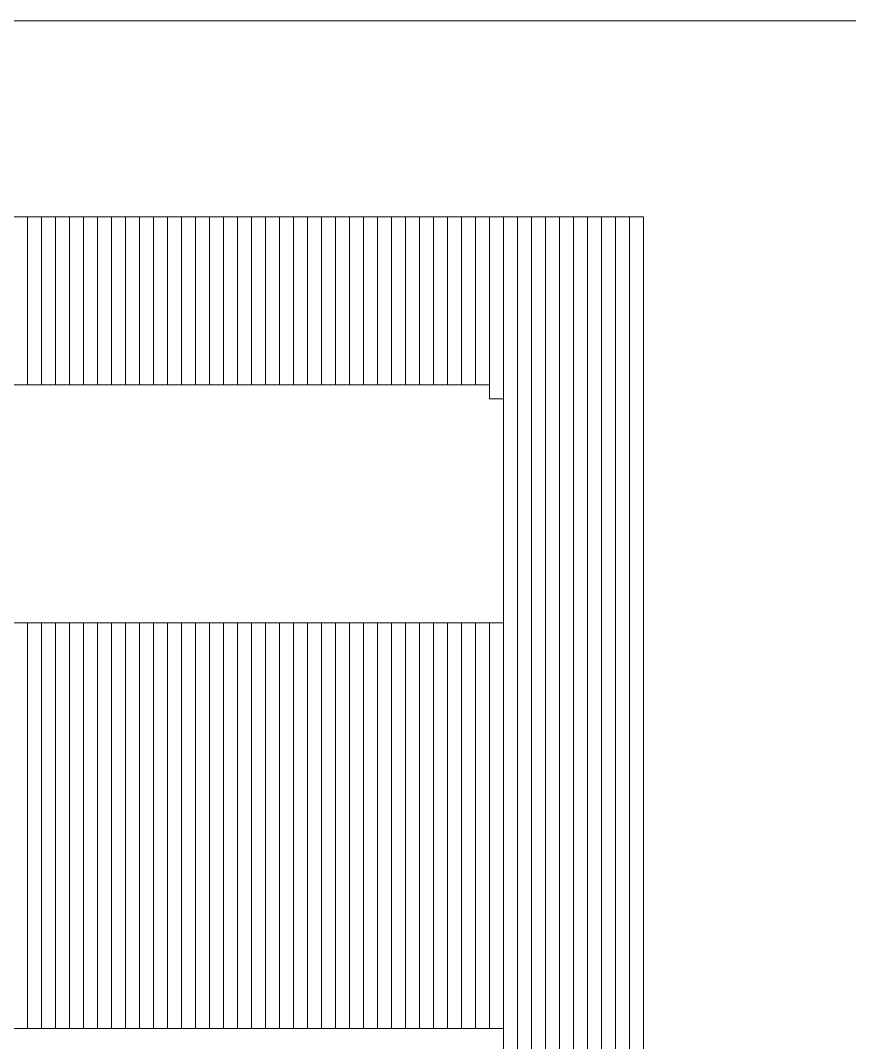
# Model space of a CAD drawing. Header units: millimetres. Extents: x -86 to 67, y -55 to 52.
# Drawn here: x -10.103 to -8.599, y 32.879 to 34.734 of the extents above; entities that cross this region are included whole.
import ezdxf

# ---------------------------------------------------------------- set-up
doc = ezdxf.new("R2010")
doc.units = ezdxf.units.MM
doc.header["$MEASUREMENT"] = 0
doc.layers.add('BG_OUTLINE', color=7, linetype='Continuous')
doc.layers.add('MA_PEN3', color=7, linetype='Continuous')

msp = doc.modelspace()

# ---------------------------------------------------------------- linework, layer by layer
at = {"layer": 'BG_OUTLINE', "color": 3, "lineweight": 9}
msp.add_open_spline([(-60.0926, 34.7331), (-60.0926, 34.7331), (63.7724, 34.7331), (63.7724, 34.7331), (63.7724, 34.7331), (64.585, 34.7336), (65.3646, 34.4113), (65.9396, 33.837), (65.9396, 33.837), (66.5146, 33.2627), (66.8379, 32.4797), (66.8384, 31.667), (66.8384, 31.667), (66.8384, 31.667), (66.8412, -52.28), (66.8412, -52.28), (66.8412, -52.28), (66.8412, -52.28), (66.8384, -52.1933), (66.8384, -52.1933), (66.8384, -52.1933), (66.8389, -53.006), (66.5166, -53.7856), (65.9424, -54.3606), (65.9424, -54.3606), (65.3681, -54.9356), (64.585, -55.2589), (63.7724, -55.2594), (63.7724, -55.2594), (63.7724, -55.2594), (-60.1869, -55.2594), (-60.1869, -55.2594), (-60.1869, -55.2594), (-60.1869, -55.2594), (-60.0853, -55.2518), (-60.0853, -55.2518), (-60.0853, -55.2518), (-60.8979, -55.2523), (-61.6775, -54.9299), (-62.2525, -54.3557), (-62.2525, -54.3557), (-62.8275, -53.7814), (-63.1508, -52.9984), (-63.1513, -52.1857), (-63.1513, -52.1857), (-63.1513, -52.1857), (-63.1587, 31.667), (-63.1587, 31.667), (-63.1587, 31.667), (-63.1592, 32.4797), (-62.8369, 33.2593), (-62.2626, 33.8343), (-62.2626, 33.8343), (-61.6883, 34.4093), (-60.9053, 34.7326), (-60.0926, 34.7331)], degree=3, knots=[0, 0, 0, 0, 0.071429, 0.071429, 0.071429, 0.071429, 0.142857, 0.142857, 0.142857, 0.142857, 0.214286, 0.214286, 0.214286, 0.214286, 0.285714, 0.285714, 0.285714, 0.285714, 0.357143, 0.357143, 0.357143, 0.357143, 0.428571, 0.428571, 0.428571, 0.428571, 0.5, 0.5, 0.5, 0.5, 0.571429, 0.571429, 0.571429, 0.571429, 0.642857, 0.642857, 0.642857, 0.642857, 0.714286, 0.714286, 0.714286, 0.714286, 0.785714, 0.785714, 0.785714, 0.785714, 0.857143, 0.857143, 0.857143, 0.857143, 0.928571, 0.928571, 0.928571, 0.928571, 1, 1, 1, 1], dxfattribs=at)
at = {"layer": 'MA_PEN3', "color": 5, "lineweight": 9}
for points in [[(-10.1159, 34.3772), (-10.1159, 34.3772), (-10.0905, 34.3772), (-10.0905, 34.3772), (-10.0905, 34.3772), (-10.0905, 34.3772), (-10.0905, 34.0724), (-10.0905, 34.0724), (-10.0905, 34.0724), (-10.0905, 34.0724), (-10.1159, 34.0724), (-10.1159, 34.0724), (-10.1159, 34.0724), (-10.1159, 34.0724), (-10.1159, 34.3772), (-10.1159, 34.3772)], [(-10.0905, 34.3772), (-10.0905, 34.3772), (-10.0651, 34.3772), (-10.0651, 34.3772), (-10.0651, 34.3772), (-10.0651, 34.3772), (-10.0651, 34.0724), (-10.0651, 34.0724), (-10.0651, 34.0724), (-10.0651, 34.0724), (-10.0905, 34.0724), (-10.0905, 34.0724), (-10.0905, 34.0724), (-10.0905, 34.0724), (-10.0905, 34.3772), (-10.0905, 34.3772)], [(-10.0651, 34.3772), (-10.0651, 34.3772), (-10.0397, 34.3772), (-10.0397, 34.3772), (-10.0397, 34.3772), (-10.0397, 34.3772), (-10.0397, 34.0724), (-10.0397, 34.0724), (-10.0397, 34.0724), (-10.0397, 34.0724), (-10.0651, 34.0724), (-10.0651, 34.0724), (-10.0651, 34.0724), (-10.0651, 34.0724), (-10.0651, 34.3772), (-10.0651, 34.3772)], [(-10.0397, 34.3772), (-10.0397, 34.3772), (-10.0143, 34.3772), (-10.0143, 34.3772), (-10.0143, 34.3772), (-10.0143, 34.3772), (-10.0143, 34.0724), (-10.0143, 34.0724), (-10.0143, 34.0724), (-10.0143, 34.0724), (-10.0397, 34.0724), (-10.0397, 34.0724), (-10.0397, 34.0724), (-10.0397, 34.0724), (-10.0397, 34.3772), (-10.0397, 34.3772)], [(-10.0143, 34.3772), (-10.0143, 34.3772), (-9.9889, 34.3772), (-9.9889, 34.3772), (-9.9889, 34.3772), (-9.9889, 34.3772), (-9.9889, 34.0724), (-9.9889, 34.0724), (-9.9889, 34.0724), (-9.9889, 34.0724), (-10.0143, 34.0724), (-10.0143, 34.0724), (-10.0143, 34.0724), (-10.0143, 34.0724), (-10.0143, 34.3772), (-10.0143, 34.3772)], [(-9.9889, 34.3772), (-9.9889, 34.3772), (-9.9635, 34.3772), (-9.9635, 34.3772), (-9.9635, 34.3772), (-9.9635, 34.3772), (-9.9635, 34.0724), (-9.9635, 34.0724), (-9.9635, 34.0724), (-9.9635, 34.0724), (-9.9889, 34.0724), (-9.9889, 34.0724), (-9.9889, 34.0724), (-9.9889, 34.0724), (-9.9889, 34.3772), (-9.9889, 34.3772)], [(-9.9635, 34.3772), (-9.9635, 34.3772), (-9.9381, 34.3772), (-9.9381, 34.3772), (-9.9381, 34.3772), (-9.9381, 34.3772), (-9.9381, 34.0724), (-9.9381, 34.0724), (-9.9381, 34.0724), (-9.9381, 34.0724), (-9.9635, 34.0724), (-9.9635, 34.0724), (-9.9635, 34.0724), (-9.9635, 34.0724), (-9.9635, 34.3772), (-9.9635, 34.3772)], [(-9.9381, 34.3772), (-9.9381, 34.3772), (-9.9127, 34.3772), (-9.9127, 34.3772), (-9.9127, 34.3772), (-9.9127, 34.3772), (-9.9127, 34.0724), (-9.9127, 34.0724), (-9.9127, 34.0724), (-9.9127, 34.0724), (-9.9381, 34.0724), (-9.9381, 34.0724), (-9.9381, 34.0724), (-9.9381, 34.0724), (-9.9381, 34.3772), (-9.9381, 34.3772)], [(-9.9127, 34.3772), (-9.9127, 34.3772), (-9.8873, 34.3772), (-9.8873, 34.3772), (-9.8873, 34.3772), (-9.8873, 34.3772), (-9.8873, 34.0724), (-9.8873, 34.0724), (-9.8873, 34.0724), (-9.8873, 34.0724), (-9.9127, 34.0724), (-9.9127, 34.0724), (-9.9127, 34.0724), (-9.9127, 34.0724), (-9.9127, 34.3772), (-9.9127, 34.3772)], [(-9.8873, 34.3772), (-9.8873, 34.3772), (-9.8619, 34.3772), (-9.8619, 34.3772), (-9.8619, 34.3772), (-9.8619, 34.3772), (-9.8619, 34.0724), (-9.8619, 34.0724), (-9.8619, 34.0724), (-9.8619, 34.0724), (-9.8873, 34.0724), (-9.8873, 34.0724), (-9.8873, 34.0724), (-9.8873, 34.0724), (-9.8873, 34.3772), (-9.8873, 34.3772)], [(-9.8619, 34.3772), (-9.8619, 34.3772), (-9.8365, 34.3772), (-9.8365, 34.3772), (-9.8365, 34.3772), (-9.8365, 34.3772), (-9.8365, 34.0724), (-9.8365, 34.0724), (-9.8365, 34.0724), (-9.8365, 34.0724), (-9.8619, 34.0724), (-9.8619, 34.0724), (-9.8619, 34.0724), (-9.8619, 34.0724), (-9.8619, 34.3772), (-9.8619, 34.3772)], [(-9.8365, 34.3772), (-9.8365, 34.3772), (-9.8111, 34.3772), (-9.8111, 34.3772), (-9.8111, 34.3772), (-9.8111, 34.3772), (-9.8111, 34.0724), (-9.8111, 34.0724), (-9.8111, 34.0724), (-9.8111, 34.0724), (-9.8365, 34.0724), (-9.8365, 34.0724), (-9.8365, 34.0724), (-9.8365, 34.0724), (-9.8365, 34.3772), (-9.8365, 34.3772)], [(-9.8111, 34.3772), (-9.8111, 34.3772), (-9.7857, 34.3772), (-9.7857, 34.3772), (-9.7857, 34.3772), (-9.7857, 34.3772), (-9.7857, 34.0724), (-9.7857, 34.0724), (-9.7857, 34.0724), (-9.7857, 34.0724), (-9.8111, 34.0724), (-9.8111, 34.0724), (-9.8111, 34.0724), (-9.8111, 34.0724), (-9.8111, 34.3772), (-9.8111, 34.3772)], [(-9.7857, 34.3772), (-9.7857, 34.3772), (-9.7603, 34.3772), (-9.7603, 34.3772), (-9.7603, 34.3772), (-9.7603, 34.3772), (-9.7603, 34.0724), (-9.7603, 34.0724), (-9.7603, 34.0724), (-9.7603, 34.0724), (-9.7857, 34.0724), (-9.7857, 34.0724), (-9.7857, 34.0724), (-9.7857, 34.0724), (-9.7857, 34.3772), (-9.7857, 34.3772)], [(-9.7603, 34.3772), (-9.7603, 34.3772), (-9.7349, 34.3772), (-9.7349, 34.3772), (-9.7349, 34.3772), (-9.7349, 34.3772), (-9.7349, 34.0724), (-9.7349, 34.0724), (-9.7349, 34.0724), (-9.7349, 34.0724), (-9.7603, 34.0724), (-9.7603, 34.0724), (-9.7603, 34.0724), (-9.7603, 34.0724), (-9.7603, 34.3772), (-9.7603, 34.3772)], [(-9.7349, 34.3772), (-9.7349, 34.3772), (-9.7095, 34.3772), (-9.7095, 34.3772), (-9.7095, 34.3772), (-9.7095, 34.3772), (-9.7095, 34.0724), (-9.7095, 34.0724), (-9.7095, 34.0724), (-9.7095, 34.0724), (-9.7349, 34.0724), (-9.7349, 34.0724), (-9.7349, 34.0724), (-9.7349, 34.0724), (-9.7349, 34.3772), (-9.7349, 34.3772)], [(-9.7095, 34.3772), (-9.7095, 34.3772), (-9.6841, 34.3772), (-9.6841, 34.3772), (-9.6841, 34.3772), (-9.6841, 34.3772), (-9.6841, 34.0724), (-9.6841, 34.0724), (-9.6841, 34.0724), (-9.6841, 34.0724), (-9.7095, 34.0724), (-9.7095, 34.0724), (-9.7095, 34.0724), (-9.7095, 34.0724), (-9.7095, 34.3772), (-9.7095, 34.3772)], [(-9.6841, 34.3772), (-9.6841, 34.3772), (-9.6587, 34.3772), (-9.6587, 34.3772), (-9.6587, 34.3772), (-9.6587, 34.3772), (-9.6587, 34.0724), (-9.6587, 34.0724), (-9.6587, 34.0724), (-9.6587, 34.0724), (-9.6841, 34.0724), (-9.6841, 34.0724), (-9.6841, 34.0724), (-9.6841, 34.0724), (-9.6841, 34.3772), (-9.6841, 34.3772)], [(-9.6587, 34.3772), (-9.6587, 34.3772), (-9.6333, 34.3772), (-9.6333, 34.3772), (-9.6333, 34.3772), (-9.6333, 34.3772), (-9.6333, 34.0724), (-9.6333, 34.0724), (-9.6333, 34.0724), (-9.6333, 34.0724), (-9.6587, 34.0724), (-9.6587, 34.0724), (-9.6587, 34.0724), (-9.6587, 34.0724), (-9.6587, 34.3772), (-9.6587, 34.3772)], [(-9.6333, 34.3772), (-9.6333, 34.3772), (-9.6079, 34.3772), (-9.6079, 34.3772), (-9.6079, 34.3772), (-9.6079, 34.3772), (-9.6079, 34.0724), (-9.6079, 34.0724), (-9.6079, 34.0724), (-9.6079, 34.0724), (-9.6333, 34.0724), (-9.6333, 34.0724), (-9.6333, 34.0724), (-9.6333, 34.0724), (-9.6333, 34.3772), (-9.6333, 34.3772)], [(-9.6079, 34.3772), (-9.6079, 34.3772), (-9.5825, 34.3772), (-9.5825, 34.3772), (-9.5825, 34.3772), (-9.5825, 34.3772), (-9.5825, 34.0724), (-9.5825, 34.0724), (-9.5825, 34.0724), (-9.5825, 34.0724), (-9.6079, 34.0724), (-9.6079, 34.0724), (-9.6079, 34.0724), (-9.6079, 34.0724), (-9.6079, 34.3772), (-9.6079, 34.3772)], [(-9.5825, 34.3772), (-9.5825, 34.3772), (-9.5571, 34.3772), (-9.5571, 34.3772), (-9.5571, 34.3772), (-9.5571, 34.3772), (-9.5571, 34.0724), (-9.5571, 34.0724), (-9.5571, 34.0724), (-9.5571, 34.0724), (-9.5825, 34.0724), (-9.5825, 34.0724), (-9.5825, 34.0724), (-9.5825, 34.0724), (-9.5825, 34.3772), (-9.5825, 34.3772)], [(-9.5571, 34.3772), (-9.5571, 34.3772), (-9.5317, 34.3772), (-9.5317, 34.3772), (-9.5317, 34.3772), (-9.5317, 34.3772), (-9.5317, 34.0724), (-9.5317, 34.0724), (-9.5317, 34.0724), (-9.5317, 34.0724), (-9.5571, 34.0724), (-9.5571, 34.0724), (-9.5571, 34.0724), (-9.5571, 34.0724), (-9.5571, 34.3772), (-9.5571, 34.3772)], [(-9.5317, 34.3772), (-9.5317, 34.3772), (-9.5063, 34.3772), (-9.5063, 34.3772), (-9.5063, 34.3772), (-9.5063, 34.3772), (-9.5063, 34.0724), (-9.5063, 34.0724), (-9.5063, 34.0724), (-9.5063, 34.0724), (-9.5317, 34.0724), (-9.5317, 34.0724), (-9.5317, 34.0724), (-9.5317, 34.0724), (-9.5317, 34.3772), (-9.5317, 34.3772)], [(-9.5063, 34.3772), (-9.5063, 34.3772), (-9.4809, 34.3772), (-9.4809, 34.3772), (-9.4809, 34.3772), (-9.4809, 34.3772), (-9.4809, 34.0724), (-9.4809, 34.0724), (-9.4809, 34.0724), (-9.4809, 34.0724), (-9.5063, 34.0724), (-9.5063, 34.0724), (-9.5063, 34.0724), (-9.5063, 34.0724), (-9.5063, 34.3772), (-9.5063, 34.3772)], [(-9.4809, 34.3772), (-9.4809, 34.3772), (-9.4555, 34.3772), (-9.4555, 34.3772), (-9.4555, 34.3772), (-9.4555, 34.3772), (-9.4555, 34.0724), (-9.4555, 34.0724), (-9.4555, 34.0724), (-9.4555, 34.0724), (-9.4809, 34.0724), (-9.4809, 34.0724), (-9.4809, 34.0724), (-9.4809, 34.0724), (-9.4809, 34.3772), (-9.4809, 34.3772)], [(-9.4555, 34.3772), (-9.4555, 34.3772), (-9.4301, 34.3772), (-9.4301, 34.3772), (-9.4301, 34.3772), (-9.4301, 34.3772), (-9.4301, 34.0724), (-9.4301, 34.0724), (-9.4301, 34.0724), (-9.4301, 34.0724), (-9.4555, 34.0724), (-9.4555, 34.0724), (-9.4555, 34.0724), (-9.4555, 34.0724), (-9.4555, 34.3772), (-9.4555, 34.3772)], [(-9.4301, 34.3772), (-9.4301, 34.3772), (-9.4047, 34.3772), (-9.4047, 34.3772), (-9.4047, 34.3772), (-9.4047, 34.3772), (-9.4047, 34.0724), (-9.4047, 34.0724), (-9.4047, 34.0724), (-9.4047, 34.0724), (-9.4301, 34.0724), (-9.4301, 34.0724), (-9.4301, 34.0724), (-9.4301, 34.0724), (-9.4301, 34.3772), (-9.4301, 34.3772)], [(-9.4047, 34.3772), (-9.4047, 34.3772), (-9.3793, 34.3772), (-9.3793, 34.3772), (-9.3793, 34.3772), (-9.3793, 34.3772), (-9.3793, 34.0724), (-9.3793, 34.0724), (-9.3793, 34.0724), (-9.3793, 34.0724), (-9.4047, 34.0724), (-9.4047, 34.0724), (-9.4047, 34.0724), (-9.4047, 34.0724), (-9.4047, 34.3772), (-9.4047, 34.3772)], [(-9.3793, 34.3772), (-9.3793, 34.3772), (-9.3539, 34.3772), (-9.3539, 34.3772), (-9.3539, 34.3772), (-9.3539, 34.3772), (-9.3539, 34.0724), (-9.3539, 34.0724), (-9.3539, 34.0724), (-9.3539, 34.0724), (-9.3793, 34.0724), (-9.3793, 34.0724), (-9.3793, 34.0724), (-9.3793, 34.0724), (-9.3793, 34.3772), (-9.3793, 34.3772)], [(-9.3539, 34.3772), (-9.3539, 34.3772), (-9.3285, 34.3772), (-9.3285, 34.3772), (-9.3285, 34.3772), (-9.3285, 34.3772), (-9.3285, 34.0724), (-9.3285, 34.0724), (-9.3285, 34.0724), (-9.3285, 34.0724), (-9.3539, 34.0724), (-9.3539, 34.0724), (-9.3539, 34.0724), (-9.3539, 34.0724), (-9.3539, 34.3772), (-9.3539, 34.3772)], [(-9.3285, 34.3772), (-9.3285, 34.3772), (-9.3031, 34.3772), (-9.3031, 34.3772), (-9.3031, 34.3772), (-9.3031, 34.3772), (-9.3031, 34.0724), (-9.3031, 34.0724), (-9.3031, 34.0724), (-9.3031, 34.0724), (-9.3285, 34.0724), (-9.3285, 34.0724), (-9.3285, 34.0724), (-9.3285, 34.0724), (-9.3285, 34.3772), (-9.3285, 34.3772)], [(-9.3031, 34.3772), (-9.3031, 34.3772), (-9.2777, 34.3772), (-9.2777, 34.3772), (-9.2777, 34.3772), (-9.2777, 34.3772), (-9.2777, 34.0724), (-9.2777, 34.0724), (-9.2777, 34.0724), (-9.2777, 34.0724), (-9.3031, 34.0724), (-9.3031, 34.0724), (-9.3031, 34.0724), (-9.3031, 34.0724), (-9.3031, 34.3772), (-9.3031, 34.3772)], [(-9.2777, 34.3772), (-9.2777, 34.3772), (-9.2523, 34.3772), (-9.2523, 34.3772), (-9.2523, 34.3772), (-9.2523, 34.3772), (-9.2523, 34.0724), (-9.2523, 34.0724), (-9.2523, 34.0724), (-9.2523, 34.0724), (-9.2777, 34.0724), (-9.2777, 34.0724), (-9.2777, 34.0724), (-9.2777, 34.0724), (-9.2777, 34.3772), (-9.2777, 34.3772)], [(-9.2523, 34.3772), (-9.2523, 34.3772), (-9.2269, 34.3772), (-9.2269, 34.3772), (-9.2269, 34.3772), (-9.2269, 34.3772), (-9.2269, 34.047), (-9.2269, 34.047), (-9.2269, 34.047), (-9.2269, 34.047), (-9.2523, 34.047), (-9.2523, 34.047), (-9.2523, 34.047), (-9.2523, 34.047), (-9.2523, 34.3772), (-9.2523, 34.3772)], [(-9.2269, 34.3772), (-9.2269, 34.3772), (-9.2015, 34.3772), (-9.2015, 34.3772), (-9.2015, 34.3772), (-9.2015, 34.3772), (-9.2015, 26.8588), (-9.2015, 26.8588), (-9.2015, 26.8588), (-9.2015, 26.8588), (-9.2269, 26.8588), (-9.2269, 26.8588), (-9.2269, 26.8588), (-9.2269, 26.8588), (-9.2269, 34.3772), (-9.2269, 34.3772)], [(-9.2015, 34.3772), (-9.2015, 34.3772), (-9.1761, 34.3772), (-9.1761, 34.3772), (-9.1761, 34.3772), (-9.1761, 34.3772), (-9.1761, 26.8588), (-9.1761, 26.8588), (-9.1761, 26.8588), (-9.1761, 26.8588), (-9.2015, 26.8588), (-9.2015, 26.8588), (-9.2015, 26.8588), (-9.2015, 26.8588), (-9.2015, 34.3772), (-9.2015, 34.3772)], [(-9.1761, 34.3772), (-9.1761, 34.3772), (-9.1507, 34.3772), (-9.1507, 34.3772), (-9.1507, 34.3772), (-9.1507, 34.3772), (-9.1507, 26.8588), (-9.1507, 26.8588), (-9.1507, 26.8588), (-9.1507, 26.8588), (-9.1761, 26.8588), (-9.1761, 26.8588), (-9.1761, 26.8588), (-9.1761, 26.8588), (-9.1761, 34.3772), (-9.1761, 34.3772)], [(-9.1507, 34.3772), (-9.1507, 34.3772), (-9.1253, 34.3772), (-9.1253, 34.3772), (-9.1253, 34.3772), (-9.1253, 34.3772), (-9.1253, 26.8588), (-9.1253, 26.8588), (-9.1253, 26.8588), (-9.1253, 26.8588), (-9.1507, 26.8588), (-9.1507, 26.8588), (-9.1507, 26.8588), (-9.1507, 26.8588), (-9.1507, 34.3772), (-9.1507, 34.3772)], [(-9.1253, 34.3772), (-9.1253, 34.3772), (-9.0999, 34.3772), (-9.0999, 34.3772), (-9.0999, 34.3772), (-9.0999, 34.3772), (-9.0999, 26.8588), (-9.0999, 26.8588), (-9.0999, 26.8588), (-9.0999, 26.8588), (-9.1253, 26.8588), (-9.1253, 26.8588), (-9.1253, 26.8588), (-9.1253, 26.8588), (-9.1253, 34.3772), (-9.1253, 34.3772)], [(-9.0999, 34.3772), (-9.0999, 34.3772), (-9.0745, 34.3772), (-9.0745, 34.3772), (-9.0745, 34.3772), (-9.0745, 34.3772), (-9.0745, 26.8588), (-9.0745, 26.8588), (-9.0745, 26.8588), (-9.0745, 26.8588), (-9.0999, 26.8588), (-9.0999, 26.8588), (-9.0999, 26.8588), (-9.0999, 26.8588), (-9.0999, 34.3772), (-9.0999, 34.3772)], [(-9.0745, 34.3772), (-9.0745, 34.3772), (-9.0491, 34.3772), (-9.0491, 34.3772), (-9.0491, 34.3772), (-9.0491, 34.3772), (-9.0491, 26.8588), (-9.0491, 26.8588), (-9.0491, 26.8588), (-9.0491, 26.8588), (-9.0745, 26.8588), (-9.0745, 26.8588), (-9.0745, 26.8588), (-9.0745, 26.8588), (-9.0745, 34.3772), (-9.0745, 34.3772)], [(-9.0491, 34.3772), (-9.0491, 34.3772), (-9.0237, 34.3772), (-9.0237, 34.3772), (-9.0237, 34.3772), (-9.0237, 34.3772), (-9.0237, 26.8588), (-9.0237, 26.8588), (-9.0237, 26.8588), (-9.0237, 26.8588), (-9.0491, 26.8588), (-9.0491, 26.8588), (-9.0491, 26.8588), (-9.0491, 26.8588), (-9.0491, 34.3772), (-9.0491, 34.3772)], [(-9.0237, 34.3772), (-9.0237, 34.3772), (-8.9983, 34.3772), (-8.9983, 34.3772), (-8.9983, 34.3772), (-8.9983, 34.3772), (-8.9983, 26.8588), (-8.9983, 26.8588), (-8.9983, 26.8588), (-8.9983, 26.8588), (-9.0237, 26.8588), (-9.0237, 26.8588), (-9.0237, 26.8588), (-9.0237, 26.8588), (-9.0237, 34.3772), (-9.0237, 34.3772)], [(-8.9983, 34.3772), (-8.9983, 34.3772), (-8.9729, 34.3772), (-8.9729, 34.3772), (-8.9729, 34.3772), (-8.9729, 34.3772), (-8.9729, 26.8588), (-8.9729, 26.8588), (-8.9729, 26.8588), (-8.9729, 26.8588), (-8.9983, 26.8588), (-8.9983, 26.8588), (-8.9983, 26.8588), (-8.9983, 26.8588), (-8.9983, 34.3772), (-8.9983, 34.3772)], [(-10.1159, 33.6406), (-10.1159, 33.6406), (-10.0905, 33.6406), (-10.0905, 33.6406), (-10.0905, 33.6406), (-10.0905, 33.6406), (-10.0905, 32.904), (-10.0905, 32.904), (-10.0905, 32.904), (-10.0905, 32.904), (-10.1159, 32.904), (-10.1159, 32.904), (-10.1159, 32.904), (-10.1159, 32.904), (-10.1159, 33.6406), (-10.1159, 33.6406)], [(-10.0905, 33.6406), (-10.0905, 33.6406), (-10.0651, 33.6406), (-10.0651, 33.6406), (-10.0651, 33.6406), (-10.0651, 33.6406), (-10.0651, 32.904), (-10.0651, 32.904), (-10.0651, 32.904), (-10.0651, 32.904), (-10.0905, 32.904), (-10.0905, 32.904), (-10.0905, 32.904), (-10.0905, 32.904), (-10.0905, 33.6406), (-10.0905, 33.6406)], [(-10.0651, 33.6406), (-10.0651, 33.6406), (-10.0397, 33.6406), (-10.0397, 33.6406), (-10.0397, 33.6406), (-10.0397, 33.6406), (-10.0397, 32.904), (-10.0397, 32.904), (-10.0397, 32.904), (-10.0397, 32.904), (-10.0651, 32.904), (-10.0651, 32.904), (-10.0651, 32.904), (-10.0651, 32.904), (-10.0651, 33.6406), (-10.0651, 33.6406)], [(-10.0397, 33.6406), (-10.0397, 33.6406), (-10.0143, 33.6406), (-10.0143, 33.6406), (-10.0143, 33.6406), (-10.0143, 33.6406), (-10.0143, 32.904), (-10.0143, 32.904), (-10.0143, 32.904), (-10.0143, 32.904), (-10.0397, 32.904), (-10.0397, 32.904), (-10.0397, 32.904), (-10.0397, 32.904), (-10.0397, 33.6406), (-10.0397, 33.6406)], [(-10.0143, 33.6406), (-10.0143, 33.6406), (-9.9889, 33.6406), (-9.9889, 33.6406), (-9.9889, 33.6406), (-9.9889, 33.6406), (-9.9889, 32.904), (-9.9889, 32.904), (-9.9889, 32.904), (-9.9889, 32.904), (-10.0143, 32.904), (-10.0143, 32.904), (-10.0143, 32.904), (-10.0143, 32.904), (-10.0143, 33.6406), (-10.0143, 33.6406)], [(-9.9889, 33.6406), (-9.9889, 33.6406), (-9.9635, 33.6406), (-9.9635, 33.6406), (-9.9635, 33.6406), (-9.9635, 33.6406), (-9.9635, 32.904), (-9.9635, 32.904), (-9.9635, 32.904), (-9.9635, 32.904), (-9.9889, 32.904), (-9.9889, 32.904), (-9.9889, 32.904), (-9.9889, 32.904), (-9.9889, 33.6406), (-9.9889, 33.6406)], [(-9.9635, 33.6406), (-9.9635, 33.6406), (-9.9381, 33.6406), (-9.9381, 33.6406), (-9.9381, 33.6406), (-9.9381, 33.6406), (-9.9381, 32.904), (-9.9381, 32.904), (-9.9381, 32.904), (-9.9381, 32.904), (-9.9635, 32.904), (-9.9635, 32.904), (-9.9635, 32.904), (-9.9635, 32.904), (-9.9635, 33.6406), (-9.9635, 33.6406)], [(-9.9381, 33.6406), (-9.9381, 33.6406), (-9.9127, 33.6406), (-9.9127, 33.6406), (-9.9127, 33.6406), (-9.9127, 33.6406), (-9.9127, 32.904), (-9.9127, 32.904), (-9.9127, 32.904), (-9.9127, 32.904), (-9.9381, 32.904), (-9.9381, 32.904), (-9.9381, 32.904), (-9.9381, 32.904), (-9.9381, 33.6406), (-9.9381, 33.6406)], [(-9.9127, 33.6406), (-9.9127, 33.6406), (-9.8873, 33.6406), (-9.8873, 33.6406), (-9.8873, 33.6406), (-9.8873, 33.6406), (-9.8873, 32.904), (-9.8873, 32.904), (-9.8873, 32.904), (-9.8873, 32.904), (-9.9127, 32.904), (-9.9127, 32.904), (-9.9127, 32.904), (-9.9127, 32.904), (-9.9127, 33.6406), (-9.9127, 33.6406)], [(-9.8873, 33.6406), (-9.8873, 33.6406), (-9.8619, 33.6406), (-9.8619, 33.6406), (-9.8619, 33.6406), (-9.8619, 33.6406), (-9.8619, 32.904), (-9.8619, 32.904), (-9.8619, 32.904), (-9.8619, 32.904), (-9.8873, 32.904), (-9.8873, 32.904), (-9.8873, 32.904), (-9.8873, 32.904), (-9.8873, 33.6406), (-9.8873, 33.6406)], [(-9.8619, 33.6406), (-9.8619, 33.6406), (-9.8365, 33.6406), (-9.8365, 33.6406), (-9.8365, 33.6406), (-9.8365, 33.6406), (-9.8365, 32.904), (-9.8365, 32.904), (-9.8365, 32.904), (-9.8365, 32.904), (-9.8619, 32.904), (-9.8619, 32.904), (-9.8619, 32.904), (-9.8619, 32.904), (-9.8619, 33.6406), (-9.8619, 33.6406)], [(-9.8365, 33.6406), (-9.8365, 33.6406), (-9.8111, 33.6406), (-9.8111, 33.6406), (-9.8111, 33.6406), (-9.8111, 33.6406), (-9.8111, 32.904), (-9.8111, 32.904), (-9.8111, 32.904), (-9.8111, 32.904), (-9.8365, 32.904), (-9.8365, 32.904), (-9.8365, 32.904), (-9.8365, 32.904), (-9.8365, 33.6406), (-9.8365, 33.6406)], [(-9.8111, 33.6406), (-9.8111, 33.6406), (-9.7857, 33.6406), (-9.7857, 33.6406), (-9.7857, 33.6406), (-9.7857, 33.6406), (-9.7857, 32.904), (-9.7857, 32.904), (-9.7857, 32.904), (-9.7857, 32.904), (-9.8111, 32.904), (-9.8111, 32.904), (-9.8111, 32.904), (-9.8111, 32.904), (-9.8111, 33.6406), (-9.8111, 33.6406)], [(-9.7857, 33.6406), (-9.7857, 33.6406), (-9.7603, 33.6406), (-9.7603, 33.6406), (-9.7603, 33.6406), (-9.7603, 33.6406), (-9.7603, 32.904), (-9.7603, 32.904), (-9.7603, 32.904), (-9.7603, 32.904), (-9.7857, 32.904), (-9.7857, 32.904), (-9.7857, 32.904), (-9.7857, 32.904), (-9.7857, 33.6406), (-9.7857, 33.6406)], [(-9.7603, 33.6406), (-9.7603, 33.6406), (-9.7349, 33.6406), (-9.7349, 33.6406), (-9.7349, 33.6406), (-9.7349, 33.6406), (-9.7349, 32.904), (-9.7349, 32.904), (-9.7349, 32.904), (-9.7349, 32.904), (-9.7603, 32.904), (-9.7603, 32.904), (-9.7603, 32.904), (-9.7603, 32.904), (-9.7603, 33.6406), (-9.7603, 33.6406)], [(-9.7349, 33.6406), (-9.7349, 33.6406), (-9.7095, 33.6406), (-9.7095, 33.6406), (-9.7095, 33.6406), (-9.7095, 33.6406), (-9.7095, 32.904), (-9.7095, 32.904), (-9.7095, 32.904), (-9.7095, 32.904), (-9.7349, 32.904), (-9.7349, 32.904), (-9.7349, 32.904), (-9.7349, 32.904), (-9.7349, 33.6406), (-9.7349, 33.6406)], [(-9.7095, 33.6406), (-9.7095, 33.6406), (-9.6841, 33.6406), (-9.6841, 33.6406), (-9.6841, 33.6406), (-9.6841, 33.6406), (-9.6841, 32.904), (-9.6841, 32.904), (-9.6841, 32.904), (-9.6841, 32.904), (-9.7095, 32.904), (-9.7095, 32.904), (-9.7095, 32.904), (-9.7095, 32.904), (-9.7095, 33.6406), (-9.7095, 33.6406)], [(-9.6841, 33.6406), (-9.6841, 33.6406), (-9.6587, 33.6406), (-9.6587, 33.6406), (-9.6587, 33.6406), (-9.6587, 33.6406), (-9.6587, 32.904), (-9.6587, 32.904), (-9.6587, 32.904), (-9.6587, 32.904), (-9.6841, 32.904), (-9.6841, 32.904), (-9.6841, 32.904), (-9.6841, 32.904), (-9.6841, 33.6406), (-9.6841, 33.6406)], [(-9.6587, 33.6406), (-9.6587, 33.6406), (-9.6333, 33.6406), (-9.6333, 33.6406), (-9.6333, 33.6406), (-9.6333, 33.6406), (-9.6333, 32.904), (-9.6333, 32.904), (-9.6333, 32.904), (-9.6333, 32.904), (-9.6587, 32.904), (-9.6587, 32.904), (-9.6587, 32.904), (-9.6587, 32.904), (-9.6587, 33.6406), (-9.6587, 33.6406)], [(-9.6333, 33.6406), (-9.6333, 33.6406), (-9.6079, 33.6406), (-9.6079, 33.6406), (-9.6079, 33.6406), (-9.6079, 33.6406), (-9.6079, 32.904), (-9.6079, 32.904), (-9.6079, 32.904), (-9.6079, 32.904), (-9.6333, 32.904), (-9.6333, 32.904), (-9.6333, 32.904), (-9.6333, 32.904), (-9.6333, 33.6406), (-9.6333, 33.6406)], [(-9.6079, 33.6406), (-9.6079, 33.6406), (-9.5825, 33.6406), (-9.5825, 33.6406), (-9.5825, 33.6406), (-9.5825, 33.6406), (-9.5825, 32.904), (-9.5825, 32.904), (-9.5825, 32.904), (-9.5825, 32.904), (-9.6079, 32.904), (-9.6079, 32.904), (-9.6079, 32.904), (-9.6079, 32.904), (-9.6079, 33.6406), (-9.6079, 33.6406)], [(-9.5825, 33.6406), (-9.5825, 33.6406), (-9.5571, 33.6406), (-9.5571, 33.6406), (-9.5571, 33.6406), (-9.5571, 33.6406), (-9.5571, 32.904), (-9.5571, 32.904), (-9.5571, 32.904), (-9.5571, 32.904), (-9.5825, 32.904), (-9.5825, 32.904), (-9.5825, 32.904), (-9.5825, 32.904), (-9.5825, 33.6406), (-9.5825, 33.6406)], [(-9.5571, 33.6406), (-9.5571, 33.6406), (-9.5317, 33.6406), (-9.5317, 33.6406), (-9.5317, 33.6406), (-9.5317, 33.6406), (-9.5317, 32.904), (-9.5317, 32.904), (-9.5317, 32.904), (-9.5317, 32.904), (-9.5571, 32.904), (-9.5571, 32.904), (-9.5571, 32.904), (-9.5571, 32.904), (-9.5571, 33.6406), (-9.5571, 33.6406)], [(-9.5317, 33.6406), (-9.5317, 33.6406), (-9.5063, 33.6406), (-9.5063, 33.6406), (-9.5063, 33.6406), (-9.5063, 33.6406), (-9.5063, 32.904), (-9.5063, 32.904), (-9.5063, 32.904), (-9.5063, 32.904), (-9.5317, 32.904), (-9.5317, 32.904), (-9.5317, 32.904), (-9.5317, 32.904), (-9.5317, 33.6406), (-9.5317, 33.6406)], [(-9.5063, 33.6406), (-9.5063, 33.6406), (-9.4809, 33.6406), (-9.4809, 33.6406), (-9.4809, 33.6406), (-9.4809, 33.6406), (-9.4809, 32.904), (-9.4809, 32.904), (-9.4809, 32.904), (-9.4809, 32.904), (-9.5063, 32.904), (-9.5063, 32.904), (-9.5063, 32.904), (-9.5063, 32.904), (-9.5063, 33.6406), (-9.5063, 33.6406)], [(-9.4809, 33.6406), (-9.4809, 33.6406), (-9.4555, 33.6406), (-9.4555, 33.6406), (-9.4555, 33.6406), (-9.4555, 33.6406), (-9.4555, 32.904), (-9.4555, 32.904), (-9.4555, 32.904), (-9.4555, 32.904), (-9.4809, 32.904), (-9.4809, 32.904), (-9.4809, 32.904), (-9.4809, 32.904), (-9.4809, 33.6406), (-9.4809, 33.6406)], [(-9.4555, 33.6406), (-9.4555, 33.6406), (-9.4301, 33.6406), (-9.4301, 33.6406), (-9.4301, 33.6406), (-9.4301, 33.6406), (-9.4301, 32.904), (-9.4301, 32.904), (-9.4301, 32.904), (-9.4301, 32.904), (-9.4555, 32.904), (-9.4555, 32.904), (-9.4555, 32.904), (-9.4555, 32.904), (-9.4555, 33.6406), (-9.4555, 33.6406)], [(-9.4301, 33.6406), (-9.4301, 33.6406), (-9.4047, 33.6406), (-9.4047, 33.6406), (-9.4047, 33.6406), (-9.4047, 33.6406), (-9.4047, 32.904), (-9.4047, 32.904), (-9.4047, 32.904), (-9.4047, 32.904), (-9.4301, 32.904), (-9.4301, 32.904), (-9.4301, 32.904), (-9.4301, 32.904), (-9.4301, 33.6406), (-9.4301, 33.6406)], [(-9.4047, 33.6406), (-9.4047, 33.6406), (-9.3793, 33.6406), (-9.3793, 33.6406), (-9.3793, 33.6406), (-9.3793, 33.6406), (-9.3793, 32.904), (-9.3793, 32.904), (-9.3793, 32.904), (-9.3793, 32.904), (-9.4047, 32.904), (-9.4047, 32.904), (-9.4047, 32.904), (-9.4047, 32.904), (-9.4047, 33.6406), (-9.4047, 33.6406)], [(-9.3793, 33.6406), (-9.3793, 33.6406), (-9.3539, 33.6406), (-9.3539, 33.6406), (-9.3539, 33.6406), (-9.3539, 33.6406), (-9.3539, 32.904), (-9.3539, 32.904), (-9.3539, 32.904), (-9.3539, 32.904), (-9.3793, 32.904), (-9.3793, 32.904), (-9.3793, 32.904), (-9.3793, 32.904), (-9.3793, 33.6406), (-9.3793, 33.6406)], [(-9.3539, 33.6406), (-9.3539, 33.6406), (-9.3285, 33.6406), (-9.3285, 33.6406), (-9.3285, 33.6406), (-9.3285, 33.6406), (-9.3285, 32.904), (-9.3285, 32.904), (-9.3285, 32.904), (-9.3285, 32.904), (-9.3539, 32.904), (-9.3539, 32.904), (-9.3539, 32.904), (-9.3539, 32.904), (-9.3539, 33.6406), (-9.3539, 33.6406)], [(-9.3285, 33.6406), (-9.3285, 33.6406), (-9.3031, 33.6406), (-9.3031, 33.6406), (-9.3031, 33.6406), (-9.3031, 33.6406), (-9.3031, 32.904), (-9.3031, 32.904), (-9.3031, 32.904), (-9.3031, 32.904), (-9.3285, 32.904), (-9.3285, 32.904), (-9.3285, 32.904), (-9.3285, 32.904), (-9.3285, 33.6406), (-9.3285, 33.6406)], [(-9.3031, 33.6406), (-9.3031, 33.6406), (-9.2777, 33.6406), (-9.2777, 33.6406), (-9.2777, 33.6406), (-9.2777, 33.6406), (-9.2777, 32.904), (-9.2777, 32.904), (-9.2777, 32.904), (-9.2777, 32.904), (-9.3031, 32.904), (-9.3031, 32.904), (-9.3031, 32.904), (-9.3031, 32.904), (-9.3031, 33.6406), (-9.3031, 33.6406)], [(-9.2777, 33.6406), (-9.2777, 33.6406), (-9.2523, 33.6406), (-9.2523, 33.6406), (-9.2523, 33.6406), (-9.2523, 33.6406), (-9.2523, 32.904), (-9.2523, 32.904), (-9.2523, 32.904), (-9.2523, 32.904), (-9.2777, 32.904), (-9.2777, 32.904), (-9.2777, 32.904), (-9.2777, 32.904), (-9.2777, 33.6406), (-9.2777, 33.6406)], [(-9.2523, 33.6406), (-9.2523, 33.6406), (-9.2269, 33.6406), (-9.2269, 33.6406), (-9.2269, 33.6406), (-9.2269, 33.6406), (-9.2269, 32.904), (-9.2269, 32.904), (-9.2269, 32.904), (-9.2269, 32.904), (-9.2523, 32.904), (-9.2523, 32.904), (-9.2523, 32.904), (-9.2523, 32.904), (-9.2523, 33.6406), (-9.2523, 33.6406)]]:
    msp.add_open_spline(points, degree=3, knots=[0, 0, 0, 0, 0.25, 0.25, 0.25, 0.25, 0.5, 0.5, 0.5, 0.5, 0.75, 0.75, 0.75, 0.75, 1, 1, 1, 1], dxfattribs=at)

doc.saveas('drawing.dxf')
